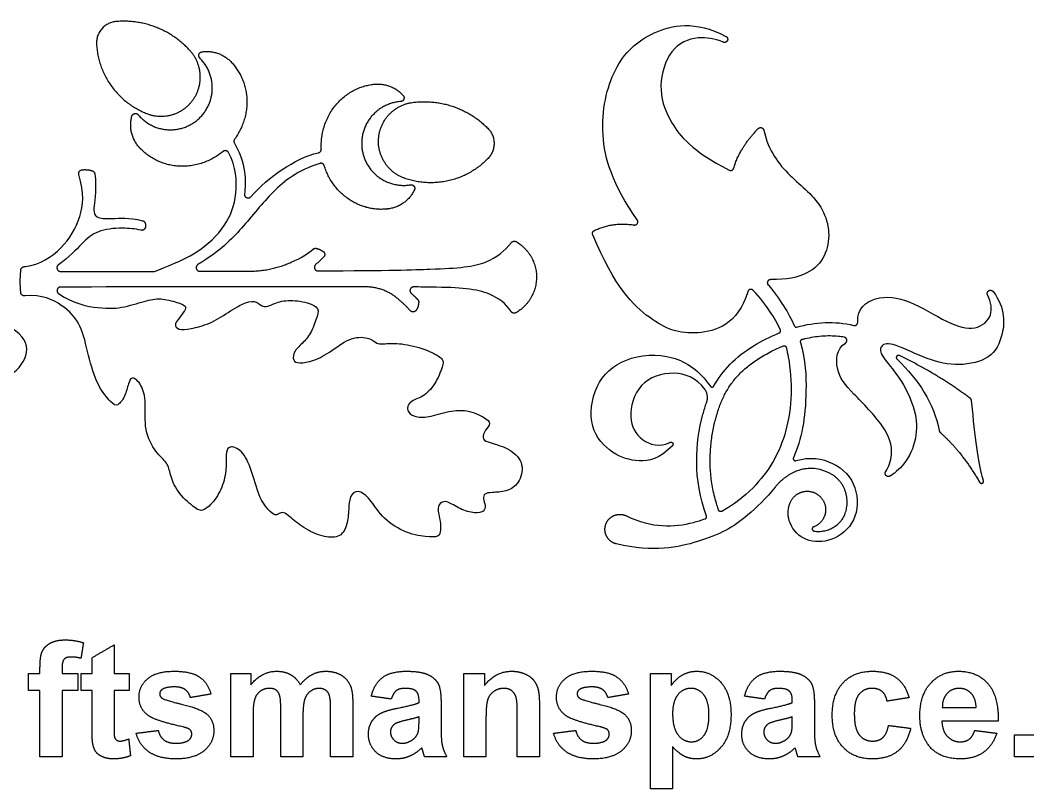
# Model space of a CAD drawing. Header units: millimetres. Extents: x -103 to 104, y -99 to 78.
# Drawn here: x -9.41 to 34.24, y -98.63 to -65.34 of the extents above; entities that cross this region are included whole.
import ezdxf

# ---------------------------------------------------------------- set-up
doc = ezdxf.new("R2010")
doc.units = ezdxf.units.MM
doc.header["$MEASUREMENT"] = 0
doc.layers.add('Default', color=18, linetype='Continuous')

msp = doc.modelspace()

# ---------------------------------------------------------------- linework, layer by layer
at = {"color": 5, "linetype": 'ByBlock', "lineweight": -2}
msp.add_open_spline([(-20.413, -79.755), (-20.033, -79.561), (-19.157, -79.243), (-17.906, -78.93), (-16.656, -78.618), (-15.03, -78.311), (-13.734, -78.18), (-12.438, -78.049), (-11.471, -78.095), (-10.727, -78.288), (-9.982, -78.481), (-9.459, -78.822), (-9.243, -79.18), (-9.027, -79.539), (-9.118, -79.914), (-9.607, -80.585), (-10.005, -80.88), (-11.324, -81.244), (-12.245, -81.312), (-13.404, -81.244), (-14.564, -81.176), (-15.962, -80.971), (-18.429, -80.539), (-19.498, -80.312), (-20.089, -80.164), (-20.681, -80.016), (-20.794, -79.948), (-20.413, -79.755)], degree=3, knots=[0, 0, 0, 0, 0.090909, 0.090909, 0.090909, 0.181818, 0.181818, 0.181818, 0.272727, 0.272727, 0.272727, 0.363636, 0.363636, 0.363636, 0.454545, 0.454545, 0.545455, 0.545455, 0.636364, 0.636364, 0.636364, 0.727273, 0.727273, 0.818182, 0.818182, 0.818182, 1, 1, 1, 1], dxfattribs=at)
at = {"layer": 'Default', "color": 5}
for p, q in [((-6.181, -71.986), (-6.179, -71.997)), ((15.465, -74.447), (15.514, -74.424)), ((-9.24, -76.011), (-9.187, -76.006)), ((-7.661, -76.218), (-7.598, -76.218)), ((-9.201, -77.278), (-9.213, -77.279)), ((7.853, -77.554), (7.85, -77.597)), ((28.71, -79.878), (28.679, -79.863)), ((28.574, -80.014), (28.59, -80.03)), ((31.817, -81.921), (31.808, -81.824)), ((18.729, -83.623), (18.734, -83.62)), ((32.326, -85.278), (32.268, -85.085)), ((32.111, -85.275), (32.156, -85.352))]:
    msp.add_line(p, q, dxfattribs=at)
for points, weights in [([(-5.247, -65.394), (-6.152, -65.469), (-6.102, -66.375)], [1, 0.716706144399, 1]), ([(-2.042, -66.669), (-3.328, -65.236), (-5.247, -65.394)], [0.999999950229, 0.895623110749, 1]), ([(-6.102, -66.375), (-5.98, -68.582), (-3.921, -69.383)], [1, 0.840763807548, 1]), ([(-1.54, -66.706), (-0.803, -66.597), (-0.285, -67.131)], [1, 0.889678972946, 1]), ([(-0.285, -67.131), (1.201, -68.663), (-0.121, -70.49)], [1, 0.743865981176, 0.935708435584]), ([(5.954, -68.107), (6.695, -68.039), (7.183, -68.601)], [1, 0.889678972946, 1]), ([(3.636, -70.916), (3.518, -68.33), (5.954, -68.107)], [0.980842143311, 0.717021320181, 1]), ([(7.588, -68.9), (9.498, -68.65), (10.851, -70.02)], [0.999999950229, 0.895623110749, 1]), ([(-4.257, -70.839), (-4.781, -70.251), (-4.571, -69.492)], [1, 0.878198411454, 1]), ([(10.851, -70.02), (11.488, -70.666), (10.86, -71.321)], [1, 0.716706211942, 0.999999864915]), ([(-0.121, -70.49), (-0.18, -70.571), (-0.132, -70.658)], [1, 0.843562036073, 1]), ([(3.516, -71.076), (3.642, -71.045), (3.636, -70.916)], [1, 0.77237559043, 1]), ([(10.86, -71.321), (9.331, -72.916), (7.246, -72.183)], [1, 0.840763807548, 1]), ([(-6.29, -71.859), (-6.196, -71.888), (-6.181, -71.986)], [1, 0.847651286016, 1]), ([(7.668, -72.689), (7.334, -73.402), (6.553, -73.507)], [1, 0.878198411454, 1]), ([(-4.107, -74.021), (-4.015, -74.044), (-3.993, -74.136)], [1, 0.857486416031, 1]), ([(15.395, -74.627), (15.343, -74.503), (15.465, -74.447)], [1, 0.720447312236, 1]), ([(11.872, -74.967), (11.957, -74.859), (12.076, -74.929)], [1, 0.753616315295, 1]), ([(3.276, -75.255), (3.338, -75.2), (3.419, -75.22)], [1, 0.884187528156, 1]), ([(0.51, -76.209), (1.463, -76.206), (2.335, -75.822)], [1, 0.978819983322, 0.999999969702]), ([(-9.38, -76.152), (-9.368, -76.025), (-9.24, -76.011)], [1, 0.776140194944, 1]), ([(-7.598, -76.218), (-5.593, -76.218), (-3.588, -76.216)], [1, 0.999999871534, 1]), ([(-9.213, -77.279), (-9.368, -77.292), (-9.383, -77.138)], [1, 0.712227930783, 1]), ([(6.878, -77.346), (6.295, -76.888), (5.553, -76.888)], [1, 0.945069309491, 1]), ([(7.812, -77.434), (7.859, -77.485), (7.853, -77.554)], [1, 0.91451548728, 1]), ([(12.068, -78.009), (11.939, -78.083), (11.858, -77.958)], [1, 0.726164061967, 1]), ([(24.128, -78.575), (24.16, -78.648), (24.238, -78.627)], [1, 0.758540302478, 1]), ([(20.328, -81.893), (20.44, -81.583), (20.244, -81.317)], [1, 0.882116406183, 0.999999943789]), ([(31.808, -81.824), (31.802, -81.763), (31.754, -81.726)], [1, 0.91696055119, 1]), ([(30.4, -83.11), (30.409, -83.158), (30.445, -83.19)], [1, 0.944182585865, 1]), ([(24.061, -84.944), (23.607, -85.17), (23.29, -85.567)], [1, 0.97636616365, 0.999999977461])]:
    msp.add_rational_spline(points, weights, degree=2, dxfattribs=at)
for points, knots in [([(17.324, -73.989), (16.241, -72.445), (15.559, -70.179), (16.223, -67.257), (17.797, -65.75), (19.811, -65.335), (21.165, -66.036)], [5826.926679, 5826.926679, 5826.926679, 5826.926679, 5861.591594, 5897.790194, 5933.988795, 5969.130131, 5969.130131, 5969.130131, 5969.130131]), ([(21.047, -66.29), (20.685, -66.138), (19.836, -66), (18.698, -66.515), (18.198, -68.204), (18.612, -69.666), (19.689, -71.008), (21.303, -71.831)], [5973.71934, 5973.71934, 5973.71934, 5973.71934, 5989.945951, 6010.898956, 6031.851961, 6052.804967, 6073.118299, 6073.118299, 6073.118299, 6073.118299]), ([(22.802, -70.096), (23.012, -71.012), (23.866, -72.116), (25.583, -73.376), (25.794, -75.629), (24.5, -76.592), (23.099, -76.575)], [6101.196062, 6101.196062, 6101.196062, 6101.196062, 6128.251264, 6155.408616, 6182.565968, 6207.858845, 6207.858845, 6207.858845, 6207.858845]), ([(-0.132, -70.658), (0.188, -71.234), (0.37, -71.98), (0.333, -72.599), (0.305, -72.863)], [4172.746999, 4172.746999, 4172.746999, 4172.746999, 4184.379273, 4193.077906, 4193.077906, 4193.077906, 4193.077906]), ([(-3.588, -76.216), (-3.124, -76.044), (-1.674, -75.479), (-0.451, -74.231), (0.024, -73.001), (-0.048, -71.675), (-0.385, -71.068)], [5616.718241, 5616.718241, 5616.718241, 5616.718241, 5633.059833, 5649.401424, 5665.743015, 5680.71586, 5680.71586, 5680.71586, 5680.71586]), ([(3.567, -71.541), (2.607, -71.843), (1.426, -72.789), (0.337, -74.227), (-0.749, -75.336), (-1.712, -75.922)], [4318.99836, 4318.99836, 4318.99836, 4318.99836, 4340.87524, 4363.904878, 4383.704427, 4383.704427, 4383.704427, 4383.704427]), ([(-9.187, -76.006), (-8.548, -75.938), (-7.527, -75.241), (-6.742, -73.939), (-6.624, -72.822), (-6.869, -72.021)], [5469.191779, 5469.191779, 5469.191779, 5469.191779, 5485.575025, 5501.958271, 5517.397548, 5517.397548, 5517.397548, 5517.397548]), ([(-6.179, -71.997), (-6.088, -72.595), (-6.272, -73.565), (-6.156, -73.906), (-5.537, -73.96), (-4.719, -73.866), (-4.107, -74.021)], [5525.660543, 5525.660543, 5525.660543, 5525.660543, 5534.990791, 5544.32104, 5553.651288, 5562.269051, 5562.269051, 5562.269051, 5562.269051]), ([(-4.18, -74.434), (-4.42, -74.374), (-5.076, -74.311), (-6.117, -74.438), (-6.648, -74.907), (-7.275, -75.586), (-7.754, -75.934)], [5567.752982, 5567.752982, 5567.752982, 5567.752982, 5575.850876, 5586.593318, 5597.33576, 5606.171908, 5606.171908, 5606.171908, 5606.171908]), ([(22.112, -77.096), (21.683, -78.519), (19.67, -79.133), (17.984, -78.518), (16.335, -76.89), (15.395, -74.627)], [5690.329417, 5690.329417, 5690.329417, 5690.329417, 5725.619497, 5763.918735, 5801.487875, 5801.487875, 5801.487875, 5801.487875]), ([(3.493, -76.196), (6.679, -76.177), (9.222, -76.1), (10.733, -75.987), (11.581, -75.339), (11.872, -74.967)], [4434.698462, 4434.698462, 4434.698462, 4434.698462, 4469.741393, 4529.931809, 4577.241901, 4577.241901, 4577.241901, 4577.241901]), ([(-7.745, -77.181), (-7.098, -77.619), (-5.86, -77.861), (-4.896, -77.791), (-3.864, -77.446), (-3.269, -77.365), (-2.467, -77.596), (-2.184, -77.738), (-2.325, -77.981), (-2.576, -78.317), (-2.738, -78.519), (-2.588, -78.762), (-2.054, -78.714), (-1.203, -78.508), (-0.412, -77.996), (0.424, -77.484), (0.846, -77.513), (1.112, -77.779), (1.358, -77.73), (1.862, -77.472), (2.71, -77.464), (3.55, -77.738), (3.48, -78.099), (3.222, -78.857), (2.866, -79.308), (2.436, -79.648), (2.386, -80.119), (2.649, -80.201), (3.288, -80.127), (4.083, -79.681), (4.943, -79.003), (5.803, -79.102), (6.037, -79.368), (6.262, -79.36), (6.958, -79.305), (8.01, -79.518), (8.956, -79.973), (8.92, -80.276), (8.571, -81.141), (8.029, -81.682), (7.422, -81.834), (7.316, -82.274), (7.635, -82.517), (8.242, -82.567), (9.162, -82.238), (10.063, -82.203), (10.888, -82.633), (10.979, -82.86), (10.65, -83.179), (10.609, -83.508), (10.872, -83.624), (11.865, -83.888), (12.452, -84.562), (12.212, -85.445), (11.651, -85.767), (10.997, -85.793), (10.691, -85.828), (10.629, -86.058), (10.763, -86.369), (10.706, -86.625), (10.315, -86.718), (9.627, -86.528), (9.08, -86.13), (8.748, -86.226), (8.655, -86.558), (8.811, -87.05), (8.804, -87.438), (8.757, -87.73), (8.216, -87.73), (7.197, -87.547), (6.188, -86.823), (5.762, -86.053), (5.198, -85.622), (4.85, -85.965), (4.83, -86.49), (4.768, -87.205), (4.491, -87.752), (3.787, -87.752), (2.958, -87.412), (2.254, -86.832), (1.972, -86.617), (1.799, -86.708), (1.674, -86.791), (1.475, -86.7), (0.956, -86.116), (0.654, -84.922), (0.271, -83.992), (-0.329, -83.727), (-0.515, -84.019), (-0.462, -84.534), (-0.552, -85.374), (-0.96, -86.142), (-1.493, -86.655), (-1.84, -86.495), (-2.659, -85.742), (-2.925, -84.976), (-3.005, -84.51), (-3.525, -84.097), (-4.065, -83.115), (-3.937, -81.855), (-4.14, -81.101), (-4.57, -80.724), (-4.721, -81.041), (-4.857, -81.644), (-5.211, -82.096), (-5.422, -81.946), (-6.063, -81.229), (-6.475, -79.848), (-6.742, -78.497), (-7.527, -77.664), (-8.459, -77.213), (-9.201, -77.278)], [4798.238066, 4798.238066, 4798.238066, 4798.238066, 4803.847004, 4809.883493, 4815.919981, 4821.95647, 4827.992959, 4834.029447, 4840.065936, 4846.102425, 4852.138913, 4858.175402, 4864.211891, 4870.248379, 4876.284868, 4882.321357, 4888.357846, 4894.394334, 4900.430823, 4906.467312, 4912.5038, 4918.540289, 4924.576778, 4930.613266, 4936.649755, 4942.686244, 4948.722733, 4954.759221, 4960.79571, 4966.832199, 4972.868687, 4978.905176, 4984.941665, 4990.978153, 4997.014642, 5003.051131, 5009.087619, 5015.124108, 5021.160597, 5027.197086, 5033.233574, 5039.270063, 5045.306552, 5051.34304, 5057.379529, 5063.416018, 5069.452506, 5075.488995, 5081.525484, 5087.561973, 5093.598461, 5099.63495, 5105.671439, 5111.707927, 5117.744416, 5123.780905, 5129.817393, 5135.853882, 5141.890371, 5147.926859, 5153.963348, 5159.999837, 5166.036326, 5172.072814, 5178.109303, 5184.145792, 5190.18228, 5196.218769, 5202.255258, 5208.291746, 5214.328235, 5220.364724, 5226.401212, 5232.437701, 5238.47419, 5244.510679, 5250.547167, 5256.583656, 5262.620145, 5268.656633, 5274.693122, 5280.729611, 5286.766099, 5292.802588, 5298.839077, 5304.875566, 5310.912054, 5316.948543, 5322.985032, 5329.02152, 5335.058009, 5341.094498, 5347.130986, 5353.167475, 5359.203964, 5365.240452, 5371.276941, 5377.31343, 5383.349919, 5389.386407, 5395.422896, 5401.459385, 5407.495873, 5413.532362, 5419.568851, 5425.605339, 5431.641828, 5437.678317, 5443.714806, 5449.751294, 5455.787783, 5455.787783, 5455.787783, 5455.787783]), ([(11.858, -77.958), (11.634, -77.615), (10.844, -77.008), (9.555, -76.909), (7.937, -76.893), (7.634, -76.891)], [4614.465359, 4614.465359, 4614.465359, 4614.465359, 4656.257493, 4716.44791, 4726.629099, 4726.629099, 4726.629099, 4726.629099]), ([(26.873, -78.416), (26.84, -77.811), (27.668, -77.222), (29.08, -77.395), (30.807, -78.508), (32.027, -78.824), (32.746, -78.173), (32.658, -77.588), (32.498, -77.231)], [6252.99621, 6252.99621, 6252.99621, 6252.99621, 6267.281846, 6283.060061, 6298.838276, 6314.616491, 6330.394706, 6343.812773, 6343.812773, 6343.812773, 6343.812773]), ([(32.737, -77.088), (33.301, -77.819), (33.169, -79.249), (32.534, -80.091), (31.075, -80.357), (29.744, -79.983), (28.222, -79.222), (27.842, -79.457), (27.823, -79.818), (28.709, -80.787), (29.366, -82.093), (29.492, -83.292), (29.084, -84.399), (28.542, -84.919), (28.275, -85.081)], [6348.172255, 6348.172255, 6348.172255, 6348.172255, 6361.402577, 6375.335457, 6389.268337, 6403.201218, 6417.134098, 6431.066979, 6444.999859, 6458.93274, 6472.86562, 6486.798501, 6500.731381, 6510.711924, 6510.711924, 6510.711924, 6510.711924]), ([(20.647, -81.179), (21.018, -80.501), (21.77, -79.714), (23.076, -79.043), (23.472, -78.884)], [5621.398862, 5621.398862, 5621.398862, 5621.398862, 5654.591141, 5667.592178, 5667.592178, 5667.592178, 5667.592178]), ([(26.286, -79.067), (26.203, -79.053), (26.001, -79.025), (25.676, -79.009), (25.313, -79.023), (24.949, -79.067), (24.664, -79.122), (24.5, -79.162), (24.455, -79.174)], [6591.217351, 6591.217351, 6591.217351, 6591.217351, 6593.93113, 6597.780004, 6601.672187, 6605.605741, 6609.567809, 6611.03842, 6611.03842, 6611.03842, 6611.03842]), ([(20.849, -86.561), (20.823, -86.489), (20.76, -86.302), (20.674, -85.999), (20.597, -85.654), (20.521, -85.202), (20.474, -84.647), (20.483, -83.997), (20.55, -83.375), (20.645, -82.89), (20.728, -82.568), (20.789, -82.354), (20.858, -82.141), (20.95, -81.896), (21.051, -81.665), (21.164, -81.445), (21.288, -81.236), (21.426, -81.036), (21.579, -80.844), (21.75, -80.657), (21.939, -80.476), (22.149, -80.299), (22.382, -80.126), (22.639, -79.956), (22.92, -79.79), (23.223, -79.631), (23.47, -79.518), (23.614, -79.457), (23.65, -79.442)], [400.413696, 400.413696, 400.413696, 400.413696, 402.887873, 406.758716, 410.546577, 414.260025, 421.484862, 428.456105, 435.165015, 441.576675, 444.349989, 445.850729, 448.756655, 451.549803, 454.251431, 456.886739, 459.484977, 462.078989, 464.703951, 467.396267, 470.191918, 473.125531, 476.229088, 479.53192, 483.046302, 486.730539, 490.54163, 491.777019, 491.777019, 491.777019, 491.777019]), ([(24.389, -79.29), (24.614, -80.063), (24.699, -82.117), (24.447, -83.492), (24.088, -84.286)], [6612.64169, 6612.64169, 6612.64169, 6612.64169, 6631.893029, 6668.752911, 6668.752911, 6668.752911, 6668.752911]), ([(28.089, -84.88), (28.218, -84.698), (28.45, -84.039), (28.139, -82.97), (26.571, -81.402), (25.897, -80.649), (25.941, -79.576), (26.337, -79.323)], [6514.813126, 6514.813126, 6514.813126, 6514.813126, 6526.19158, 6542.385364, 6558.579148, 6574.772931, 6587.613131, 6587.613131, 6587.613131, 6587.613131]), ([(18.846, -83.766), (18.283, -84.364), (17.342, -84.515), (16.249, -84.167), (15.179, -83.067), (15.416, -81.084), (16.689, -79.882), (18.89, -79.72), (20.023, -80.53), (20.489, -81.188)], [5481.009508, 5481.009508, 5481.009508, 5481.009508, 5500.402994, 5520.428178, 5540.453362, 5560.478546, 5580.503731, 5600.528915, 5619.37478, 5619.37478, 5619.37478, 5619.37478]), ([(23.776, -79.506), (23.81, -79.642), (24.061, -80.846), (23.99, -83.245), (22.729, -85.381), (21.495, -86.335), (20.981, -86.612)], [493.490979, 493.490979, 493.490979, 493.490979, 498.391088, 537.069725, 575.748362, 598.154613, 598.154613, 598.154613, 598.154613]), ([(20.244, -81.317), (19.869, -80.81), (18.827, -80.453), (17.309, -80.988), (16.88, -82.619), (17.437, -83.597), (18.288, -83.86), (18.729, -83.623)], [5393.888276, 5393.888276, 5393.888276, 5393.888276, 5408.631851, 5426.003605, 5443.375359, 5460.747113, 5478.118866, 5478.118866, 5478.118866, 5478.118866]), ([(20.319, -86.813), (19.732, -85.214), (19.844, -83.423), (20.269, -82.057), (20.328, -81.893)], [5329.710943, 5329.710943, 5329.710943, 5329.710943, 5380.196313, 5387.3843, 5387.3843, 5387.3843, 5387.3843]), ([(24.201, -84.414), (24.778, -84.23), (25.98, -84.429), (26.92, -85.511), (26.867, -87.1), (25.76, -87.966), (24.58, -87.94), (23.921, -87.314), (23.803, -86.58), (23.95, -86.229)], [4949.189346, 4949.189346, 4949.189346, 4949.189346, 4964.367422, 4981.404954, 4998.442486, 5015.480018, 5032.51755, 5049.555082, 5060.654, 5060.654, 5060.654, 5060.654]), ([(24.978, -87.464), (25.015, -87.471), (25.088, -87.48), (25.229, -87.484), (25.402, -87.466), (25.571, -87.419), (25.741, -87.347), (25.908, -87.251), (26.057, -87.126), (26.161, -87.01), (26.228, -86.917), (26.276, -86.833), (26.309, -86.763), (26.339, -86.689), (26.37, -86.589), (26.406, -86.418), (26.418, -86.239), (26.407, -86.058), (26.387, -85.922), (26.355, -85.791), (26.312, -85.666), (26.259, -85.547), (26.194, -85.435), (26.118, -85.33), (26.03, -85.231), (25.931, -85.138), (25.819, -85.053), (25.693, -84.975), (25.554, -84.906), (25.403, -84.847), (25.186, -84.784), (24.955, -84.751), (24.718, -84.755), (24.535, -84.778), (24.348, -84.823), (24.19, -84.882), (24.096, -84.927), (24.061, -84.944)], [5097.14647, 5097.14647, 5097.14647, 5097.14647, 5098.369652, 5099.508488, 5101.680282, 5103.939225, 5105.140515, 5107.622001, 5110.129499, 5111.373826, 5112.60894, 5113.840282, 5114.460128, 5115.097382, 5116.424518, 5117.81213, 5120.708107, 5122.183205, 5123.653635, 5125.103015, 5126.51851, 5127.90976, 5129.291581, 5130.679122, 5132.088798, 5133.537611, 5135.042743, 5136.621153, 5138.288012, 5140.032937, 5141.834672, 5145.563406, 5147.485781, 5149.458568, 5151.501281, 5153.644475, 5154.87516, 5154.87516, 5154.87516, 5154.87516]), ([(23.29, -85.567), (22.915, -86.037), (21.804, -87.125), (20.456, -87.874), (18.043, -88.403), (16.422, -88.022)], [5165.596436, 5165.596436, 5165.596436, 5165.596436, 5191.135421, 5232.981068, 5267.294785, 5267.294785, 5267.294785, 5267.294785]), ([(16.852, -86.805), (17.968, -87.342), (19.121, -87.296), (20.101, -86.992), (20.263, -86.933)], [5290.682688, 5290.682688, 5290.682688, 5290.682688, 5321.760292, 5328.136459, 5328.136459, 5328.136459, 5328.136459])]:
    msp.add_open_spline(points, degree=3, knots=knots, dxfattribs=at)
for points, weights, knots in [([(21.165, -66.036), (21.285, -66.098), (21.228, -66.22), (21.171, -66.341), (21.047, -66.29)], [1, 0.721473676362, 1, 0.721473676362, 1], [5969.130131, 5969.130131, 5969.130131, 5971.424735, 5971.424735, 5973.71934, 5973.71934, 5973.71934]), ([(-3.921, -69.383), (-2.672, -69.87), (-1.91, -68.768), (-1.147, -67.666), (-2.042, -66.669)], [1, 0.784816693417, 1, 0.784816744721, 0.999999897393], [333.287713, 333.287713, 333.287713, 353.463457, 353.463457, 373.639196, 373.639196, 373.639196]), ([(-1.627, -66.974), (-1.697, -66.906), (-1.666, -66.813), (-1.636, -66.721), (-1.54, -66.706)], [1, 0.8506254221, 1, 0.8506254221, 1], [4154.450576, 4154.450576, 4154.450576, 4156.00072, 4156.00072, 4157.550863, 4157.550863, 4157.550863]), ([(-4.298, -69.433), (-3.799, -70.03), (-3.022, -70.08), (-2.246, -70.131), (-1.674, -69.604), (-1.101, -69.077), (-1.088, -68.299), (-1.074, -67.521), (-1.627, -66.974)], [1, 0.919286929486, 1, 0.919286929486, 1, 0.919286929486, 1, 0.919286929486, 1], [4102.144358, 4102.144358, 4102.144358, 4115.220912, 4115.220912, 4128.297467, 4128.297467, 4141.374022, 4141.374022, 4154.450576, 4154.450576, 4154.450576]), ([(7.075, -68.861), (6.299, -68.916), (5.802, -69.515), (5.306, -70.114), (5.397, -70.887), (5.488, -71.66), (6.111, -72.127), (6.733, -72.594), (7.5, -72.467)], [1, 0.919286929486, 1, 0.919286929486, 1, 0.919286929486, 1, 0.919286929486, 1], [4247.242684, 4247.242684, 4247.242684, 4260.319239, 4260.319239, 4273.395793, 4273.395793, 4286.472348, 4286.472348, 4299.548903, 4299.548903, 4299.548903]), ([(7.246, -72.183), (5.982, -71.739), (6.121, -70.407), (6.26, -69.074), (7.588, -68.9)], [1, 0.784816693417, 1, 0.784816744721, 0.999999897393], [333.287713, 333.287713, 333.287713, 353.463457, 353.463457, 373.639196, 373.639196, 373.639196]), ([(7.183, -68.601), (7.246, -68.675), (7.209, -68.765), (7.172, -68.855), (7.075, -68.861)], [1, 0.8506254221, 1, 0.8506254221, 1], [4244.142397, 4244.142397, 4244.142397, 4245.692541, 4245.692541, 4247.242684, 4247.242684, 4247.242684]), ([(-4.571, -69.492), (-4.545, -69.4), (-4.452, -69.38), (-4.359, -69.36), (-4.298, -69.433)], [1, 0.855812389504, 1, 0.855812389504, 1], [5697.519432, 5697.519432, 5697.519432, 5699.041728, 5699.041728, 5700.564023, 5700.564023, 5700.564023]), ([(22.565, -70.03), (22.622, -69.97), (22.703, -69.992), (22.783, -70.014), (22.802, -70.096)], [1, 0.859164317102, 1, 0.859164317102, 1], [6097.97309, 6097.97309, 6097.97309, 6099.584576, 6099.584576, 6101.196062, 6101.196062, 6101.196062]), ([(-0.623, -71.023), (-2.547, -72.606), (-4.186, -70.916), (-4.222, -70.878), (-4.257, -70.839)], [0.966916621168, 0.724705958531, 1, 0.99167200871, 0.98381760598], [5683.16911, 5683.16911, 5683.16911, 5684.645522, 5684.645522, 5684.690185, 5684.690185, 5684.690185]), ([(-0.385, -71.068), (-0.421, -71.004), (-0.493, -70.99), (-0.566, -70.976), (-0.623, -71.023)], [1, 0.90556764569, 1, 0.90556764569, 1], [5680.71586, 5680.71586, 5680.71586, 5681.942485, 5681.942485, 5683.16911, 5683.16911, 5683.16911]), ([(3.764, -71.644), (3.745, -71.582), (3.687, -71.552), (3.629, -71.522), (3.567, -71.541)], [1, 0.923840619468, 1, 0.923840619468, 1], [4316.798676, 4316.798676, 4316.798676, 4317.898518, 4317.898518, 4318.99836, 4318.99836, 4318.99836]), ([(-6.869, -72.021), (-6.89, -71.951), (-6.851, -71.89), (-6.811, -71.828), (-6.739, -71.819)], [1, 0.907400725611, 1, 0.907400725611, 1], [5517.397548, 5517.397548, 5517.397548, 5518.612018, 5518.612018, 5519.826487, 5519.826487, 5519.826487]), ([(6.553, -73.507), (6.501, -73.514), (6.45, -73.519), (4.411, -73.706), (3.764, -71.644)], [0.983817594744, 0.991672002753, 1, 0.751769035557, 0.924296270692], [4315.422741, 4315.422741, 4315.422741, 4315.467404, 4315.467404, 4316.798676, 4316.798676, 4316.798676]), ([(21.303, -71.831), (21.362, -71.861), (21.422, -71.834), (21.483, -71.808), (21.501, -71.745)], [1, 0.904522554978, 1, 0.904522554978, 1], [6073.118299, 6073.118299, 6073.118299, 6074.439912, 6074.439912, 6075.761524, 6075.761524, 6075.761524]), ([(7.5, -72.467), (7.594, -72.451), (7.651, -72.527), (7.709, -72.603), (7.668, -72.689)], [1, 0.855812389504, 1, 0.855812389504, 1], [4299.548903, 4299.548903, 4299.548903, 4301.071198, 4301.071198, 4302.593494, 4302.593494, 4302.593494]), ([(0.305, -72.863), (0.293, -72.977), (0.397, -73.023), (0.501, -73.07), (0.578, -72.986)], [1, 0.809521238919, 1, 0.809521238919, 1], [4193.077906, 4193.077906, 4193.077906, 4194.834794, 4194.834794, 4196.591683, 4196.591683, 4196.591683]), ([(17.188, -74.207), (17.28, -74.221), (17.329, -74.143), (17.377, -74.064), (17.324, -73.989)], [1, 0.834277959744, 1, 0.834277959744, 1], [5823.422833, 5823.422833, 5823.422833, 5825.174756, 5825.174756, 5826.926679, 5826.926679, 5826.926679]), ([(-3.986, -74.305), (-3.996, -74.374), (-4.054, -74.413), (-4.112, -74.451), (-4.18, -74.434)], [1, 0.914307378976, 1, 0.914307378976, 1], [5565.417772, 5565.417772, 5565.417772, 5566.585377, 5566.585377, 5567.752982, 5567.752982, 5567.752982]), ([(12.076, -74.929), (12.961, -75.446), (12.958, -76.471), (12.956, -77.496), (12.068, -78.009)], [1, 0.866646700248, 1, 0.866646700248, 1], [4579.250201, 4579.250201, 4579.250201, 4595.796481, 4595.796481, 4612.342762, 4612.342762, 4612.342762]), ([(3.714, -75.351), (3.776, -75.392), (3.783, -75.466), (3.79, -75.54), (3.738, -75.592)], [1, 0.905106326302, 1, 0.905106326302, 1], [4424.758745, 4424.758745, 4424.758745, 4425.988411, 4425.988411, 4427.218078, 4427.218078, 4427.218078]), ([(-7.754, -75.934), (-7.846, -76.001), (-7.811, -76.109), (-7.775, -76.218), (-7.661, -76.218)], [1, 0.809089375185, 1, 0.809089375185, 1], [5606.171908, 5606.171908, 5606.171908, 5607.930855, 5607.930855, 5609.689802, 5609.689802, 5609.689802]), ([(-1.712, -75.922), (-1.814, -75.984), (-1.782, -76.099), (-1.749, -76.214), (-1.63, -76.214)], [1, 0.796590717471, 1, 0.796590717471, 1], [4383.704427, 4383.704427, 4383.704427, 4385.52208, 4385.52208, 4387.339734, 4387.339734, 4387.339734]), ([(3.389, -75.919), (3.306, -75.991), (3.344, -76.094), (3.383, -76.197), (3.493, -76.196)], [1, 0.820081665731, 1, 0.820081665731, 1], [4431.286703, 4431.286703, 4431.286703, 4432.992582, 4432.992582, 4434.698462, 4434.698462, 4434.698462]), ([(23.099, -76.575), (23.008, -76.574), (22.97, -76.656), (22.932, -76.737), (22.991, -76.806)], [1, 0.840450660077, 1, 0.840450660077, 1], [6207.858845, 6207.858845, 6207.858845, 6209.576891, 6209.576891, 6211.294937, 6211.294937, 6211.294937]), ([(-7.657, -76.893), (-7.773, -76.893), (-7.807, -77.004), (-7.841, -77.116), (-7.745, -77.181)], [1, 0.80417179618, 1, 0.80417179618, 1], [4794.673579, 4794.673579, 4794.673579, 4796.455823, 4796.455823, 4798.238066, 4798.238066, 4798.238066]), ([(7.634, -76.891), (7.524, -76.891), (7.486, -76.994), (7.447, -77.097), (7.531, -77.168)], [1, 0.819833217382, 1, 0.819833217382, 1], [4726.629099, 4726.629099, 4726.629099, 4728.336193, 4728.336193, 4730.043288, 4730.043288, 4730.043288]), ([(22.349, -77.042), (22.294, -76.982), (22.215, -77), (22.135, -77.018), (22.112, -77.096)], [1, 0.864166777721, 1, 0.864166777721, 1], [5687.165592, 5687.165592, 5687.165592, 5688.747504, 5688.747504, 5690.329417, 5690.329417, 5690.329417]), ([(32.498, -77.231), (32.447, -77.117), (32.554, -77.053), (32.661, -76.99), (32.737, -77.088)], [1, 0.747450567617, 1, 0.747450627829, 0.999999879575], [6343.812773, 6343.812773, 6343.812773, 6345.992514, 6345.992514, 6348.172255, 6348.172255, 6348.172255]), ([(7.724, -77.923), (7.677, -77.973), (7.608, -77.972), (7.539, -77.972), (7.492, -77.921)], [1, 0.91573341995, 1, 0.91573341995, 1], [4738.366208, 4738.366208, 4738.366208, 4739.523915, 4739.523915, 4740.681622, 4740.681622, 4740.681622]), ([(26.698, -78.559), (26.767, -78.577), (26.822, -78.532), (26.876, -78.487), (26.873, -78.416)], [1, 0.891757612689, 1, 0.891757612689, 1], [6250.178719, 6250.178719, 6250.178719, 6251.587465, 6251.587465, 6252.99621, 6252.99621, 6252.99621]), ([(23.472, -78.884), (23.509, -78.869), (23.524, -78.833), (23.539, -78.796), (23.523, -78.76)], [1, 0.920929740883, 1, 0.920929740883, 1], [5667.592178, 5667.592178, 5667.592178, 5668.392852, 5668.392852, 5669.193526, 5669.193526, 5669.193526]), ([(23.65, -79.442), (23.689, -79.426), (23.727, -79.445), (23.765, -79.465), (23.776, -79.506)], [1, 0.909594107504, 1, 0.909594107504, 1], [491.777019, 491.777019, 491.777019, 492.633999, 492.633999, 493.490979, 493.490979, 493.490979]), ([(24.455, -79.174), (24.417, -79.184), (24.397, -79.218), (24.378, -79.252), (24.389, -79.29)], [1, 0.920742334181, 1, 0.920742334181, 1], [6611.03842, 6611.03842, 6611.03842, 6611.840055, 6611.840055, 6612.64169, 6612.64169, 6612.64169]), ([(26.337, -79.323), (26.418, -79.272), (26.4, -79.178), (26.381, -79.084), (26.286, -79.067)], [0.999999916524, 0.824938327538, 1, 0.824938327538, 0.999999916524], [6587.613131, 6587.613131, 6587.613131, 6589.415241, 6589.415241, 6591.217351, 6591.217351, 6591.217351]), ([(28.679, -79.863), (28.608, -79.828), (28.562, -79.894), (28.517, -79.959), (28.574, -80.014)], [1, 0.760421182729, 1, 0.760421182729, 1], [460.676995, 460.676995, 460.676995, 462.090665, 462.090665, 463.504335, 463.504335, 463.504335]), ([(20.489, -81.188), (20.519, -81.23), (20.57, -81.227), (20.622, -81.224), (20.647, -81.179)], [1, 0.874680254475, 1, 0.874680254475, 1], [5619.37478, 5619.37478, 5619.37478, 5620.386821, 5620.386821, 5621.398862, 5621.398862, 5621.398862]), ([(18.734, -83.62), (18.804, -83.583), (18.853, -83.646), (18.901, -83.709), (18.846, -83.766)], [1, 0.761756565032, 1, 0.761756565032, 1], [5478.190403, 5478.190403, 5478.190403, 5479.599956, 5479.599956, 5481.009508, 5481.009508, 5481.009508]), ([(24.088, -84.286), (24.063, -84.341), (24.104, -84.387), (24.144, -84.432), (24.201, -84.414)], [1, 0.838932125663, 1, 0.838932125663, 1], [4946.887433, 4946.887433, 4946.887433, 4948.038389, 4948.038389, 4949.189346, 4949.189346, 4949.189346]), ([(28.275, -85.081), (28.178, -85.14), (28.1, -85.056), (28.023, -84.973), (28.089, -84.88)], [1, 0.775345920666, 1, 0.775345920666, 1], [6510.711924, 6510.711924, 6510.711924, 6512.762525, 6512.762525, 6514.813126, 6514.813126, 6514.813126]), ([(32.156, -85.352), (32.198, -85.423), (32.274, -85.39), (32.349, -85.357), (32.326, -85.278)], [1, 0.748239824291, 1, 0.748239824291, 1], [380.536654, 380.536654, 380.536654, 381.987436, 381.987436, 383.438219, 383.438219, 383.438219]), ([(23.95, -86.229), (24.117, -85.832), (24.54, -85.753), (24.963, -85.674), (25.261, -85.985), (25.56, -86.296), (25.463, -86.716), (25.366, -87.135), (24.962, -87.285)], [1, 0.879831058307, 1, 0.879831058307, 1, 0.879831058307, 1, 0.879831058307, 1], [5060.654, 5060.654, 5060.654, 5069.126132, 5069.126132, 5077.598264, 5077.598264, 5086.070397, 5086.070397, 5094.542529, 5094.542529, 5094.542529]), ([(16.422, -88.022), (16.14, -87.955), (16.001, -87.701), (15.862, -87.447), (15.959, -87.174), (16.055, -86.9), (16.323, -86.79), (16.591, -86.679), (16.852, -86.805)], [0.99999995857, 0.913115482186, 1, 0.913115461471, 1, 0.913115461471, 1, 0.913115523615, 0.999999875711], [5267.294785, 5267.294785, 5267.294785, 5273.14176, 5273.14176, 5278.988737, 5278.988737, 5284.835715, 5284.835715, 5290.682688, 5290.682688, 5290.682688]), ([(20.263, -86.933), (20.3, -86.92), (20.316, -86.885), (20.332, -86.849), (20.319, -86.813)], [1, 0.923526357386, 1, 0.923526357386, 1], [5328.136459, 5328.136459, 5328.136459, 5328.923701, 5328.923701, 5329.710943, 5329.710943, 5329.710943]), ([(20.981, -86.612), (20.943, -86.632), (20.903, -86.617), (20.863, -86.601), (20.849, -86.561)], [1, 0.908873009829, 1, 0.908873009829, 1], [398.692806, 398.692806, 398.692806, 399.553251, 399.553251, 400.413696, 400.413696, 400.413696]), ([(24.962, -87.285), (24.896, -87.309), (24.902, -87.38), (24.908, -87.451), (24.978, -87.464)], [1, 0.795487153188, 1, 0.795487153188, 1], [5094.542529, 5094.542529, 5094.542529, 5095.8445, 5095.8445, 5097.14647, 5097.14647, 5097.14647])]:
    msp.add_rational_spline(points, weights, degree=2, knots=knots, dxfattribs=at)
for points, degree in [([(21.501, -71.745), (21.751, -70.873), (22.565, -70.03)], 2), ([(0.578, -72.986), (1.369, -72.116), (2.442, -71.339), (3.516, -71.076)], 3), ([(-6.739, -71.819), (-6.516, -71.789), (-6.29, -71.859)], 2), ([(-3.993, -74.136), (-3.972, -74.217), (-3.986, -74.305)], 2), ([(15.514, -74.424), (16.287, -74.068), (17.188, -74.207)], 2), ([(2.335, -75.822), (2.763, -75.633), (3.055, -75.451), (3.276, -75.255)], 3), ([(3.419, -75.22), (3.582, -75.262), (3.714, -75.351)], 2), ([(3.738, -75.592), (3.626, -75.706), (3.507, -75.818), (3.389, -75.919)], 3), ([(-9.383, -77.138), (-9.432, -76.662), (-9.38, -76.152)], 2), ([(-1.63, -76.214), (-0.854, -76.212), (-0.143, -76.211), (0.51, -76.209)], 3), ([(22.991, -76.806), (23.519, -77.424), (23.881, -78.015), (24.128, -78.575)], 3), ([(5.553, -76.888), (3.431, -76.888), (-0.337, -76.893), (-7.657, -76.893)], 3), ([(7.531, -77.168), (7.695, -77.309), (7.812, -77.434)], 2), ([(23.523, -78.76), (23.296, -78.242), (22.94, -77.69), (22.349, -77.042)], 3), ([(7.492, -77.921), (7.205, -77.603), (6.878, -77.346)], 2), ([(7.85, -77.597), (7.832, -77.807), (7.724, -77.923)], 2), ([(24.238, -78.627), (25.028, -78.414), (25.882, -78.347), (26.698, -78.559)], 3), ([(31.754, -81.726), (30.451, -80.725), (28.71, -79.878)], 2), ([(28.59, -80.03), (29.48, -80.887), (30.199, -81.957), (30.4, -83.11)], 3), ([(32.268, -85.085), (32.099, -84.522), (31.955, -83.375), (31.817, -81.921)], 3), ([(30.445, -83.19), (31.367, -84.01), (32.111, -85.275)], 2), ([(-8.457, -92.682), (-8.361, -92.459), (-8.105, -92.319)], 2), ([(-8.105, -92.319), (-7.849, -92.178), (-7.457, -92.178)], 2), ([(-7.457, -92.178), (-7.055, -92.178), (-6.67, -92.302)], 2), ([(-6.67, -92.302), (-6.724, -92.638), (-6.778, -92.973)], 2), ([(-6.299, -92.95), (-5.821, -92.672), (-5.342, -92.395)], 2), ([(-5.342, -92.395), (-5.342, -93.012), (-5.342, -93.629)], 2), ([(-8.552, -93.359), (-8.552, -92.906), (-8.457, -92.682)], 2), ([(-7.212, -92.919), (-7.417, -92.919), (-7.506, -93.014)], 2), ([(-6.778, -92.973), (-7.003, -92.919), (-7.212, -92.919)], 2), ([(-6.299, -93.629), (-6.299, -93.29), (-6.299, -92.95)], 2), ([(-8.552, -93.629), (-8.552, -93.494), (-8.552, -93.359)], 2), ([(-7.506, -93.014), (-7.595, -93.109), (-7.595, -93.379)], 2), ([(-7.595, -93.379), (-7.595, -93.504), (-7.595, -93.629)], 2), ([(-9.046, -93.629), (-8.799, -93.629), (-8.552, -93.629)], 2), ([(-9.046, -94.37), (-9.046, -93.999), (-9.046, -93.629)], 2), ([(-7.595, -93.629), (-7.256, -93.629), (-6.916, -93.629)], 2), ([(-6.916, -93.629), (-6.916, -93.999), (-6.916, -94.37)], 2), ([(-6.762, -94.37), (-6.762, -93.999), (-6.762, -93.629)], 2), ([(-6.762, -93.629), (-6.531, -93.629), (-6.299, -93.629)], 2), ([(-5.342, -93.629), (-5.018, -93.629), (-4.694, -93.629)], 2), ([(-4.694, -93.629), (-4.694, -93.999), (-4.694, -94.37)], 2), ([(-4.262, -94.654), (-4.262, -94.181), (-3.891, -93.859)], 2), ([(-3.891, -93.859), (-3.521, -93.536), (-2.743, -93.536)], 2), ([(-2.743, -93.536), (-2.001, -93.536), (-1.641, -93.786)], 2), ([(-1.641, -93.786), (-1.281, -94.036), (-1.145, -94.524)], 2), ([(-0.281, -93.629), (0.151, -93.629), (0.584, -93.629)], 2), ([(-0.281, -97.24), (-0.281, -95.435), (-0.281, -93.629)], 2), ([(0.584, -94.119), (1.055, -93.536), (1.707, -93.536)], 2), ([(0.584, -93.629), (0.584, -93.874), (0.584, -94.119)], 2), ([(1.707, -93.536), (2.053, -93.536), (2.307, -93.681)], 2), ([(2.307, -93.681), (2.561, -93.826), (2.724, -94.119)], 2), ([(2.724, -94.119), (2.961, -93.826), (3.235, -93.681)], 2), ([(3.235, -93.681), (3.509, -93.536), (3.82, -93.536)], 2), ([(3.82, -93.536), (4.216, -93.536), (4.49, -93.699)], 2), ([(4.49, -93.699), (4.764, -93.861), (4.899, -94.174)], 2), ([(5.8, -94.617), (5.943, -94.066), (6.293, -93.801)], 2), ([(6.293, -93.801), (6.644, -93.536), (7.334, -93.536)], 2), ([(7.334, -93.536), (7.961, -93.536), (8.267, -93.688)], 2), ([(8.267, -93.688), (8.574, -93.84), (8.699, -94.073)], 2), ([(9.812, -97.24), (9.812, -95.435), (9.812, -93.629)], 2), ([(9.812, -93.629), (10.26, -93.629), (10.707, -93.629)], 2), ([(10.707, -94.156), (11.174, -93.536), (11.884, -93.536)], 2), ([(10.707, -93.629), (10.707, -93.892), (10.707, -94.156)], 2), ([(11.884, -93.536), (12.196, -93.536), (12.455, -93.651)], 2), ([(12.455, -93.651), (12.714, -93.765), (12.847, -93.942)], 2), ([(13.824, -94.654), (13.824, -94.181), (14.195, -93.859)], 2), ([(14.195, -93.859), (14.566, -93.536), (15.344, -93.536)], 2), ([(15.344, -93.536), (16.085, -93.536), (16.445, -93.786)], 2), ([(16.445, -93.786), (16.806, -94.036), (16.942, -94.524)], 2), ([(17.898, -93.629), (18.346, -93.629), (18.793, -93.629)], 2), ([(17.898, -98.629), (17.898, -96.129), (17.898, -93.629)], 2), ([(18.793, -93.629), (18.793, -93.892), (18.793, -94.156)], 2), ([(18.793, -94.156), (18.964, -93.886), (19.256, -93.711)], 2), ([(19.256, -93.711), (19.547, -93.536), (19.902, -93.536)], 2), ([(19.902, -93.536), (20.522, -93.536), (20.954, -94.032)], 2), ([(21.972, -94.617), (22.116, -94.066), (22.466, -93.801)], 2), ([(22.466, -93.801), (22.816, -93.536), (23.507, -93.536)], 2), ([(23.507, -93.536), (24.133, -93.536), (24.44, -93.688)], 2), ([(24.44, -93.688), (24.747, -93.84), (24.872, -94.073)], 2), ([(26.238, -94.038), (26.707, -93.536), (27.506, -93.536)], 2), ([(27.506, -93.536), (28.161, -93.536), (28.547, -93.819)], 2), ([(28.547, -93.819), (28.933, -94.101), (29.102, -94.678)], 2), ([(30.037, -94.048), (30.51, -93.536), (31.232, -93.536)], 2), ([(31.232, -93.536), (32.043, -93.536), (32.512, -94.068)], 2), ([(-2.719, -94.215), (-3.096, -94.215), (-3.259, -94.323)], 2), ([(-2.259, -94.335), (-2.42, -94.215), (-2.719, -94.215)], 2), ([(1.39, -94.277), (1.173, -94.277), (1, -94.396)], 2), ([(1.675, -94.352), (1.57, -94.277), (1.39, -94.277)], 2), ([(3.539, -94.277), (3.341, -94.277), (3.166, -94.4)], 2), ([(3.943, -94.481), (3.812, -94.277), (3.539, -94.277)], 2), ([(4.899, -94.174), (4.997, -94.406), (4.997, -94.924)], 2), ([(7.256, -94.277), (7.016, -94.277), (6.882, -94.38)], 2), ([(7.739, -94.397), (7.611, -94.277), (7.256, -94.277)], 2), ([(8.699, -94.073), (8.824, -94.307), (8.824, -94.931)], 2), ([(11.545, -94.277), (11.301, -94.277), (11.107, -94.413)], 2), ([(11.871, -94.372), (11.735, -94.277), (11.545, -94.277)], 2), ([(12.847, -93.942), (12.979, -94.12), (13.031, -94.345)], 2), ([(15.368, -94.215), (14.991, -94.215), (14.828, -94.323)], 2), ([(15.828, -94.335), (15.667, -94.215), (15.368, -94.215)], 2), ([(19.652, -94.277), (19.309, -94.277), (19.082, -94.554)], 2), ([(20.206, -94.559), (19.982, -94.277), (19.652, -94.277)], 2), ([(20.954, -94.032), (21.386, -94.528), (21.386, -95.414)], 2), ([(23.429, -94.277), (23.189, -94.277), (23.054, -94.38)], 2), ([(23.912, -94.397), (23.784, -94.277), (23.429, -94.277)], 2), ([(24.872, -94.073), (24.997, -94.307), (24.997, -94.931)], 2), ([(25.769, -95.438), (25.769, -94.539), (26.238, -94.038)], 2), ([(27.5, -94.277), (27.146, -94.277), (26.936, -94.528)], 2), ([(27.932, -94.417), (27.765, -94.277), (27.5, -94.277)], 2), ([(29.565, -95.462), (29.565, -94.559), (30.037, -94.048)], 2), ([(31.275, -94.277), (30.953, -94.277), (30.745, -94.501)], 2), ([(31.784, -94.49), (31.575, -94.277), (31.275, -94.277)], 2), ([(32.512, -94.068), (32.98, -94.6), (32.96, -95.697)], 2), ([(-8.552, -94.37), (-8.799, -94.37), (-9.046, -94.37)], 2), ([(-8.552, -97.24), (-8.552, -95.805), (-8.552, -94.37)], 2), ([(-6.916, -94.37), (-7.256, -94.37), (-7.595, -94.37)], 2), ([(-7.595, -94.37), (-7.595, -95.805), (-7.595, -97.24)], 2), ([(-6.299, -94.37), (-6.531, -94.37), (-6.762, -94.37)], 2), ([(-6.299, -95.961), (-6.299, -95.166), (-6.299, -94.37)], 2), ([(-4.694, -94.37), (-5.018, -94.37), (-5.342, -94.37)], 2), ([(-5.342, -94.37), (-5.342, -95.115), (-5.342, -95.861)], 2), ([(-3.833, -95.473), (-4.262, -95.178), (-4.262, -94.654)], 2), ([(-3.259, -94.323), (-3.367, -94.399), (-3.367, -94.52)], 2), ([(-3.367, -94.52), (-3.367, -94.623), (-3.272, -94.696)], 2), ([(-3.272, -94.696), (-3.143, -94.793), (-2.382, -94.969)], 2), ([(-2.04, -94.678), (-2.098, -94.454), (-2.259, -94.335)], 2), ([(-1.145, -94.524), (-1.592, -94.601), (-2.04, -94.678)], 2), ([(1, -94.396), (0.826, -94.515), (0.751, -94.74)], 2), ([(1.83, -94.58), (1.78, -94.427), (1.675, -94.352)], 2), ([(1.88, -95.261), (1.88, -94.733), (1.83, -94.58)], 2), ([(3.166, -94.4), (2.991, -94.522), (2.914, -94.759)], 2), ([(4.04, -95.175), (4.04, -94.638), (3.943, -94.481)], 2), ([(6.664, -94.74), (6.232, -94.678), (5.8, -94.617)], 2), ([(6.882, -94.38), (6.747, -94.483), (6.664, -94.74)], 2), ([(7.868, -94.798), (7.868, -94.516), (7.739, -94.397)], 2), ([(11.107, -94.413), (10.912, -94.549), (10.841, -94.774)], 2), ([(12.067, -94.639), (12.006, -94.468), (11.871, -94.372)], 2), ([(12.127, -95.397), (12.127, -94.811), (12.067, -94.639)], 2), ([(13.031, -94.345), (13.084, -94.57), (13.084, -94.99)], 2), ([(14.253, -95.473), (13.824, -95.178), (13.824, -94.654)], 2), ([(14.828, -94.323), (14.719, -94.399), (14.719, -94.52)], 2), ([(14.719, -94.52), (14.719, -94.623), (14.814, -94.696)], 2), ([(14.814, -94.696), (14.943, -94.793), (15.704, -94.969)], 2), ([(16.047, -94.678), (15.989, -94.454), (15.828, -94.335)], 2), ([(16.942, -94.524), (16.494, -94.601), (16.047, -94.678)], 2), ([(19.082, -94.554), (18.855, -94.831), (18.855, -95.374)], 2), ([(20.429, -95.423), (20.429, -94.841), (20.206, -94.559)], 2), ([(22.837, -94.74), (22.405, -94.678), (21.972, -94.617)], 2), ([(23.054, -94.38), (22.92, -94.483), (22.837, -94.74)], 2), ([(24.04, -94.798), (24.04, -94.516), (23.912, -94.397)], 2), ([(26.936, -94.528), (26.726, -94.779), (26.726, -95.367)], 2), ([(28.145, -94.833), (28.098, -94.556), (27.932, -94.417)], 2), ([(29.102, -94.678), (28.624, -94.756), (28.145, -94.833)], 2), ([(30.745, -94.501), (30.535, -94.726), (30.539, -95.111)], 2), ([(32.003, -95.111), (31.993, -94.702), (31.784, -94.49)], 2), ([(-2.382, -94.969), (-1.621, -95.146), (-1.32, -95.399)], 2), ([(0.751, -94.74), (0.676, -94.964), (0.676, -95.485)], 2), ([(2.914, -94.759), (2.837, -94.995), (2.837, -95.505)], 2), ([(4.997, -94.924), (4.997, -96.082), (4.997, -97.24)], 2), ([(6.219, -95.352), (6.476, -95.224), (6.961, -95.129)], 2), ([(6.961, -95.129), (7.615, -95.003), (7.868, -94.895)], 2), ([(7.868, -94.895), (7.868, -94.846), (7.868, -94.798)], 2), ([(8.824, -94.931), (8.824, -95.491), (8.824, -96.05)], 2), ([(10.841, -94.774), (10.769, -94.998), (10.769, -95.604)], 2), ([(13.084, -94.99), (13.084, -96.115), (13.084, -97.24)], 2), ([(15.704, -94.969), (16.465, -95.146), (16.767, -95.399)], 2), ([(22.392, -95.352), (22.649, -95.224), (23.134, -95.129)], 2), ([(23.134, -95.129), (23.788, -95.003), (24.04, -94.895)], 2), ([(24.04, -94.895), (24.04, -94.846), (24.04, -94.798)], 2), ([(24.997, -94.931), (24.997, -95.491), (24.997, -96.05)], 2), ([(30.539, -95.111), (31.271, -95.111), (32.003, -95.111)], 2), ([(-2.366, -95.945), (-3.523, -95.685), (-3.833, -95.473)], 2), ([(-1.32, -95.399), (-1.021, -95.656), (-1.021, -96.114)], 2), ([(0.676, -95.485), (0.676, -96.362), (0.676, -97.24)], 2), ([(1.88, -97.24), (1.88, -96.25), (1.88, -95.261)], 2), ([(2.837, -95.505), (2.837, -96.373), (2.837, -97.24)], 2), ([(4.04, -97.24), (4.04, -96.208), (4.04, -95.175)], 2), ([(5.819, -95.719), (5.962, -95.479), (6.219, -95.352)], 2), ([(7.868, -95.512), (7.692, -95.573), (7.311, -95.658)], 2), ([(7.868, -95.702), (7.868, -95.607), (7.868, -95.512)], 2), ([(10.769, -95.604), (10.769, -96.422), (10.769, -97.24)], 2), ([(12.127, -97.24), (12.127, -96.318), (12.127, -95.397)], 2), ([(15.72, -95.945), (14.563, -95.685), (14.253, -95.473)], 2), ([(16.767, -95.399), (17.065, -95.656), (17.065, -96.114)], 2), ([(18.855, -95.374), (18.855, -95.997), (19.092, -96.294)], 2), ([(20.212, -96.319), (20.429, -96.046), (20.429, -95.423)], 2), ([(21.386, -95.414), (21.386, -96.324), (20.95, -96.828)], 2), ([(21.992, -95.719), (22.135, -95.479), (22.392, -95.352)], 2), ([(24.04, -95.512), (23.864, -95.573), (23.483, -95.658)], 2), ([(24.04, -95.702), (24.04, -95.607), (24.04, -95.512)], 2), ([(26.238, -96.83), (25.769, -96.327), (25.769, -95.438)], 2), ([(26.726, -95.367), (26.726, -96.022), (26.941, -96.291)], 2), ([(29.923, -96.714), (29.565, -96.218), (29.565, -95.462)], 2), ([(-6.269, -96.642), (-6.299, -96.473), (-6.299, -95.961)], 2), ([(-5.342, -95.861), (-5.342, -96.314), (-5.324, -96.389)], 2), ([(-2.046, -96.073), (-2.118, -96.004), (-2.366, -95.945)], 2), ([(5.676, -96.265), (5.676, -95.959), (5.819, -95.719)], 2), ([(6.812, -95.824), (6.633, -95.957), (6.633, -96.161)], 2), ([(7.311, -95.658), (6.93, -95.743), (6.812, -95.824)], 2), ([(7.832, -96.168), (7.868, -96.045), (7.868, -95.702)], 2), ([(16.04, -96.073), (15.969, -96.004), (15.72, -95.945)], 2), ([(21.849, -96.265), (21.849, -95.959), (21.992, -95.719)], 2), ([(22.985, -95.824), (22.806, -95.957), (22.806, -96.161)], 2), ([(23.483, -95.658), (23.102, -95.743), (22.985, -95.824)], 2), ([(24.005, -96.168), (24.04, -96.045), (24.04, -95.702)], 2), ([(27.963, -96.408), (28.136, -96.255), (28.207, -95.882)], 2), ([(28.207, -95.882), (28.685, -95.944), (29.164, -96.006)], 2), ([(29.164, -96.006), (29.018, -96.662), (28.605, -96.998)], 2), ([(32.96, -95.697), (31.741, -95.697), (30.522, -95.697)], 2), ([(30.522, -95.697), (30.532, -96.121), (30.758, -96.356)], 2), ([(-5.324, -96.389), (-5.306, -96.464), (-5.241, -96.512)], 2), ([(-5.084, -96.561), (-4.955, -96.561), (-4.71, -96.47)], 2), ([(-4.71, -96.47), (-4.671, -96.832), (-4.632, -97.194)], 2), ([(-4.386, -96.222), (-3.907, -96.16), (-3.429, -96.098)], 2), ([(-3.824, -97.034), (-4.253, -96.735), (-4.386, -96.222)], 2), ([(-3.429, -96.098), (-3.368, -96.371), (-3.181, -96.512)], 2), ([(-2.104, -96.515), (-1.978, -96.418), (-1.978, -96.256)], 2), ([(-1.978, -96.256), (-1.978, -96.145), (-2.046, -96.073)], 2), ([(-1.021, -96.114), (-1.021, -96.614), (-1.435, -96.974)], 2), ([(5.997, -97.03), (5.676, -96.728), (5.676, -96.265)], 2), ([(6.633, -96.161), (6.633, -96.362), (6.776, -96.508)], 2), ([(7.613, -96.484), (7.78, -96.355), (7.832, -96.168)], 2), ([(8.824, -96.05), (8.824, -96.527), (8.876, -96.754)], 2), ([(13.701, -96.222), (14.179, -96.16), (14.658, -96.098)], 2), ([(14.262, -97.034), (13.833, -96.735), (13.701, -96.222)], 2), ([(14.658, -96.098), (14.719, -96.371), (14.905, -96.512)], 2), ([(15.983, -96.515), (16.108, -96.418), (16.108, -96.256)], 2), ([(16.108, -96.256), (16.108, -96.145), (16.04, -96.073)], 2), ([(17.065, -96.114), (17.065, -96.614), (16.651, -96.974)], 2), ([(19.092, -96.294), (19.329, -96.592), (19.669, -96.592)], 2), ([(19.669, -96.592), (19.996, -96.592), (20.212, -96.319)], 2), ([(22.169, -97.03), (21.849, -96.728), (21.849, -96.265)], 2), ([(22.806, -96.161), (22.806, -96.362), (22.949, -96.508)], 2), ([(23.786, -96.484), (23.953, -96.355), (24.005, -96.168)], 2), ([(24.997, -96.05), (24.997, -96.527), (25.049, -96.754)], 2), ([(26.941, -96.291), (27.156, -96.561), (27.519, -96.561)], 2), ([(27.519, -96.561), (27.79, -96.561), (27.963, -96.408)], 2), ([(30.758, -96.356), (30.983, -96.592), (31.32, -96.592)], 2), ([(31.32, -96.592), (31.55, -96.592), (31.706, -96.475)], 2), ([(31.706, -96.475), (31.862, -96.358), (31.942, -96.098)], 2), ([(31.942, -96.098), (32.42, -96.16), (32.898, -96.222)], 2), ([(32.898, -96.222), (32.714, -96.765), (32.317, -97.049)], 2), ([(33.67, -97.24), (33.67, -96.762), (33.67, -96.283)], 2), ([(33.67, -96.283), (34.148, -96.283), (34.627, -96.283)], 2), ([(-6.137, -97.018), (-6.232, -96.879), (-6.269, -96.642)], 2), ([(-5.241, -96.512), (-5.177, -96.561), (-5.084, -96.561)], 2), ([(-3.181, -96.512), (-2.995, -96.654), (-2.66, -96.654)], 2), ([(-2.66, -96.654), (-2.29, -96.654), (-2.104, -96.515)], 2), ([(6.776, -96.508), (6.919, -96.654), (7.141, -96.654)], 2), ([(7.141, -96.654), (7.389, -96.654), (7.613, -96.484)], 2), ([(7.989, -96.849), (7.745, -97.091), (7.467, -97.212)], 2), ([(8.023, -96.96), (7.999, -96.876), (7.989, -96.849)], 2), ([(8.876, -96.754), (8.928, -96.981), (9.071, -97.24)], 2), ([(14.905, -96.512), (15.092, -96.654), (15.427, -96.654)], 2), ([(15.427, -96.654), (15.796, -96.654), (15.983, -96.515)], 2), ([(19.36, -97.215), (19.12, -97.096), (18.855, -96.81)], 2), ([(18.855, -96.81), (18.855, -97.719), (18.855, -98.629)], 2), ([(20.95, -96.828), (20.515, -97.333), (19.894, -97.333)], 2), ([(22.949, -96.508), (23.092, -96.654), (23.314, -96.654)], 2), ([(23.314, -96.654), (23.561, -96.654), (23.786, -96.484)], 2), ([(24.162, -96.849), (23.918, -97.091), (23.64, -97.212)], 2), ([(24.196, -96.96), (24.172, -96.876), (24.162, -96.849)], 2), ([(25.049, -96.754), (25.101, -96.981), (25.244, -97.24)], 2), ([(27.497, -97.333), (26.707, -97.333), (26.238, -96.83)], 2), ([(31.322, -97.333), (30.377, -97.333), (29.923, -96.714)], 2), ([(-7.595, -97.24), (-8.074, -97.24), (-8.552, -97.24)], 2), ([(-5.836, -97.245), (-6.041, -97.157), (-6.137, -97.018)], 2), ([(-5.377, -97.333), (-5.632, -97.333), (-5.836, -97.245)], 2), ([(-4.632, -97.194), (-4.961, -97.333), (-5.377, -97.333)], 2), ([(-2.66, -97.333), (-3.395, -97.333), (-3.824, -97.034)], 2), ([(-1.435, -96.974), (-1.849, -97.333), (-2.66, -97.333)], 2), ([(0.676, -97.24), (0.198, -97.24), (-0.281, -97.24)], 2), ([(2.837, -97.24), (2.358, -97.24), (1.88, -97.24)], 2), ([(4.997, -97.24), (4.519, -97.24), (4.04, -97.24)], 2), ([(6.873, -97.333), (6.317, -97.333), (5.997, -97.03)], 2), ([(7.467, -97.212), (7.189, -97.333), (6.873, -97.333)], 2), ([(8.114, -97.24), (8.077, -97.146), (8.023, -96.96)], 2), ([(9.071, -97.24), (8.593, -97.24), (8.114, -97.24)], 2), ([(10.769, -97.24), (10.29, -97.24), (9.812, -97.24)], 2), ([(13.084, -97.24), (12.605, -97.24), (12.127, -97.24)], 2), ([(15.427, -97.333), (14.691, -97.333), (14.262, -97.034)], 2), ([(16.651, -96.974), (16.238, -97.333), (15.427, -97.333)], 2), ([(19.894, -97.333), (19.599, -97.333), (19.36, -97.215)], 2), ([(23.046, -97.333), (22.49, -97.333), (22.169, -97.03)], 2), ([(23.64, -97.212), (23.361, -97.333), (23.046, -97.333)], 2), ([(24.287, -97.24), (24.25, -97.146), (24.196, -96.96)], 2), ([(25.244, -97.24), (24.766, -97.24), (24.287, -97.24)], 2), ([(28.605, -96.998), (28.192, -97.333), (27.497, -97.333)], 2), ([(32.317, -97.049), (31.919, -97.333), (31.322, -97.333)], 2), ([(34.627, -97.24), (34.148, -97.24), (33.67, -97.24)], 2), ([(18.855, -98.629), (18.377, -98.629), (17.898, -98.629)], 2)]:
    msp.add_open_spline(points, degree=degree, dxfattribs=at)

doc.saveas('drawing.dxf')
